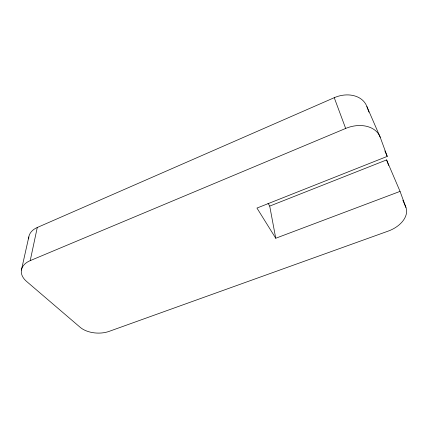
<?xml version="1.0" encoding="UTF-8"?>
<svg xmlns="http://www.w3.org/2000/svg" width="428" height="428" viewBox="0 0 428 428"><rect width="100%" height="100%" fill="white"/><g stroke="black" fill="none" stroke-linecap="round" stroke-linejoin="round"><path stroke-width="0.64" d="M30.217 260.631L37.273 227.493L334.241 97.696A26.509 20.325 -24 0 1 366.871 106.513L380.251 137.318L387.238 156.397L256.95 208.072L275.744 238.246L400.057 191.386L405.947 207.473A25.241 16.478 -18.5 0 1 388.143 231.125L109.081 331.39A21.159 12.455 3 0 1 80.154 327.292L26.579 281.431A23.706 14.825 7.7 0 1 30.217 260.631L345.669 128.443A28.205 20.662 -21.9 0 1 380.251 137.318M21.4 270.089L28.815 236.941M275.744 238.246L269.715 206.093L386.602 159.922L400.057 191.386M268.014 203.252L269.715 206.093M384.868 150.907L387.238 156.397M402.844 200.192L405.947 207.473M334.241 97.696L345.669 128.443M366.871 106.513L368.952 112.152M386.602 159.922L388.645 165.459M28.687 238.899A22.465 14.878 8.9 0 1 37.273 227.493"/></g></svg>
